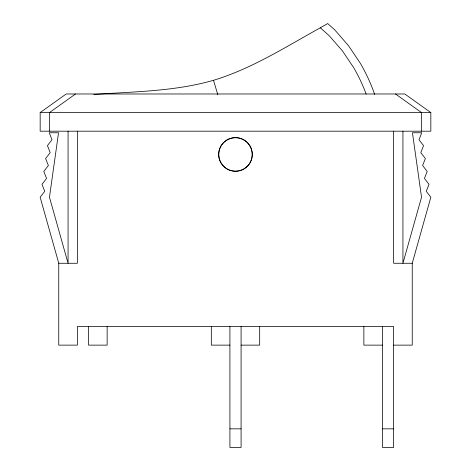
<?xml version="1.0" encoding="UTF-8"?>
<svg xmlns="http://www.w3.org/2000/svg" width="471" height="471" viewBox="0 0 471 471"><rect width="100%" height="100%" fill="white"/><g stroke="black" fill="none" stroke-linecap="round" stroke-linejoin="round"><path stroke-width="0.71" d="M393.632 345.131L412.237 345.131L412.237 263.271L430.835 197.231L426.249 191.308L429.022 184.338L424.43 178.415L427.203 171.444L422.617 165.521L425.39 158.544L420.797 152.628L423.57 145.651L418.984 139.728L421.757 132.757L412.455 132.757L421.533 197.231L402.935 263.271L402.935 131.191M40.165 112.587L66.205 93.982L404.795 93.982L430.835 112.587L430.835 131.191L40.165 131.191L40.165 112.587L430.835 112.587M75.507 93.982L49.467 112.587L49.467 131.191M320.433 27.724C285.732 46.923 251.761 68.713 213.522 80.288C175.135 91.386 134.777 91.586 95.219 94.365M93.794 94.441L95.348 94.359M68.065 131.191L68.065 263.271L49.467 197.231L58.545 132.757L49.243 132.757L52.016 139.728L47.43 145.651L50.203 152.628L45.61 158.544L48.383 165.521L43.797 171.444L46.57 178.415L41.978 184.338L44.751 191.308L40.165 197.231L58.763 263.271L77.368 263.271L77.368 131.191M412.237 263.271L393.632 263.271L393.632 131.191M229.919 345.131L211.314 345.131L211.314 326.527M241.081 345.131L259.686 345.131L259.686 326.527M382.47 345.131L363.865 345.131L363.865 326.527M229.919 428.845L241.081 428.845M382.47 428.845L393.632 428.845M395.493 93.982L421.533 112.587L421.533 131.191M213.522 80.288L217.767 94.647M382.47 326.527L382.47 447.45L393.632 447.45L393.632 326.527L77.368 326.527L77.368 345.131L58.763 345.131L58.763 263.271M241.081 326.527L241.081 447.45L229.919 447.45L229.919 326.527M107.135 326.527L107.135 345.131L88.53 345.131L88.53 326.527M374.651 94.406A175.23 175.23 0 0 0 360.244 63.161L348.452 45.628L334.675 29.797L327.681 23.55L320.315 27.789L329.317 35.831L342.376 50.833L353.55 67.447A166.039 166.039 0 0 1 366.138 94.076M223.896 166.634A16.803 16.803 0 0 0 251.802 158.38A16.803 16.803 0 0 0 230.696 138.339A16.803 16.803 0 0 0 223.896 166.634M223.66 166.281A16.744 16.744 0 0 0 251.673 158.774A16.744 16.744 0 0 0 231.167 138.268A16.744 16.744 0 0 0 223.66 166.281"/></g></svg>
